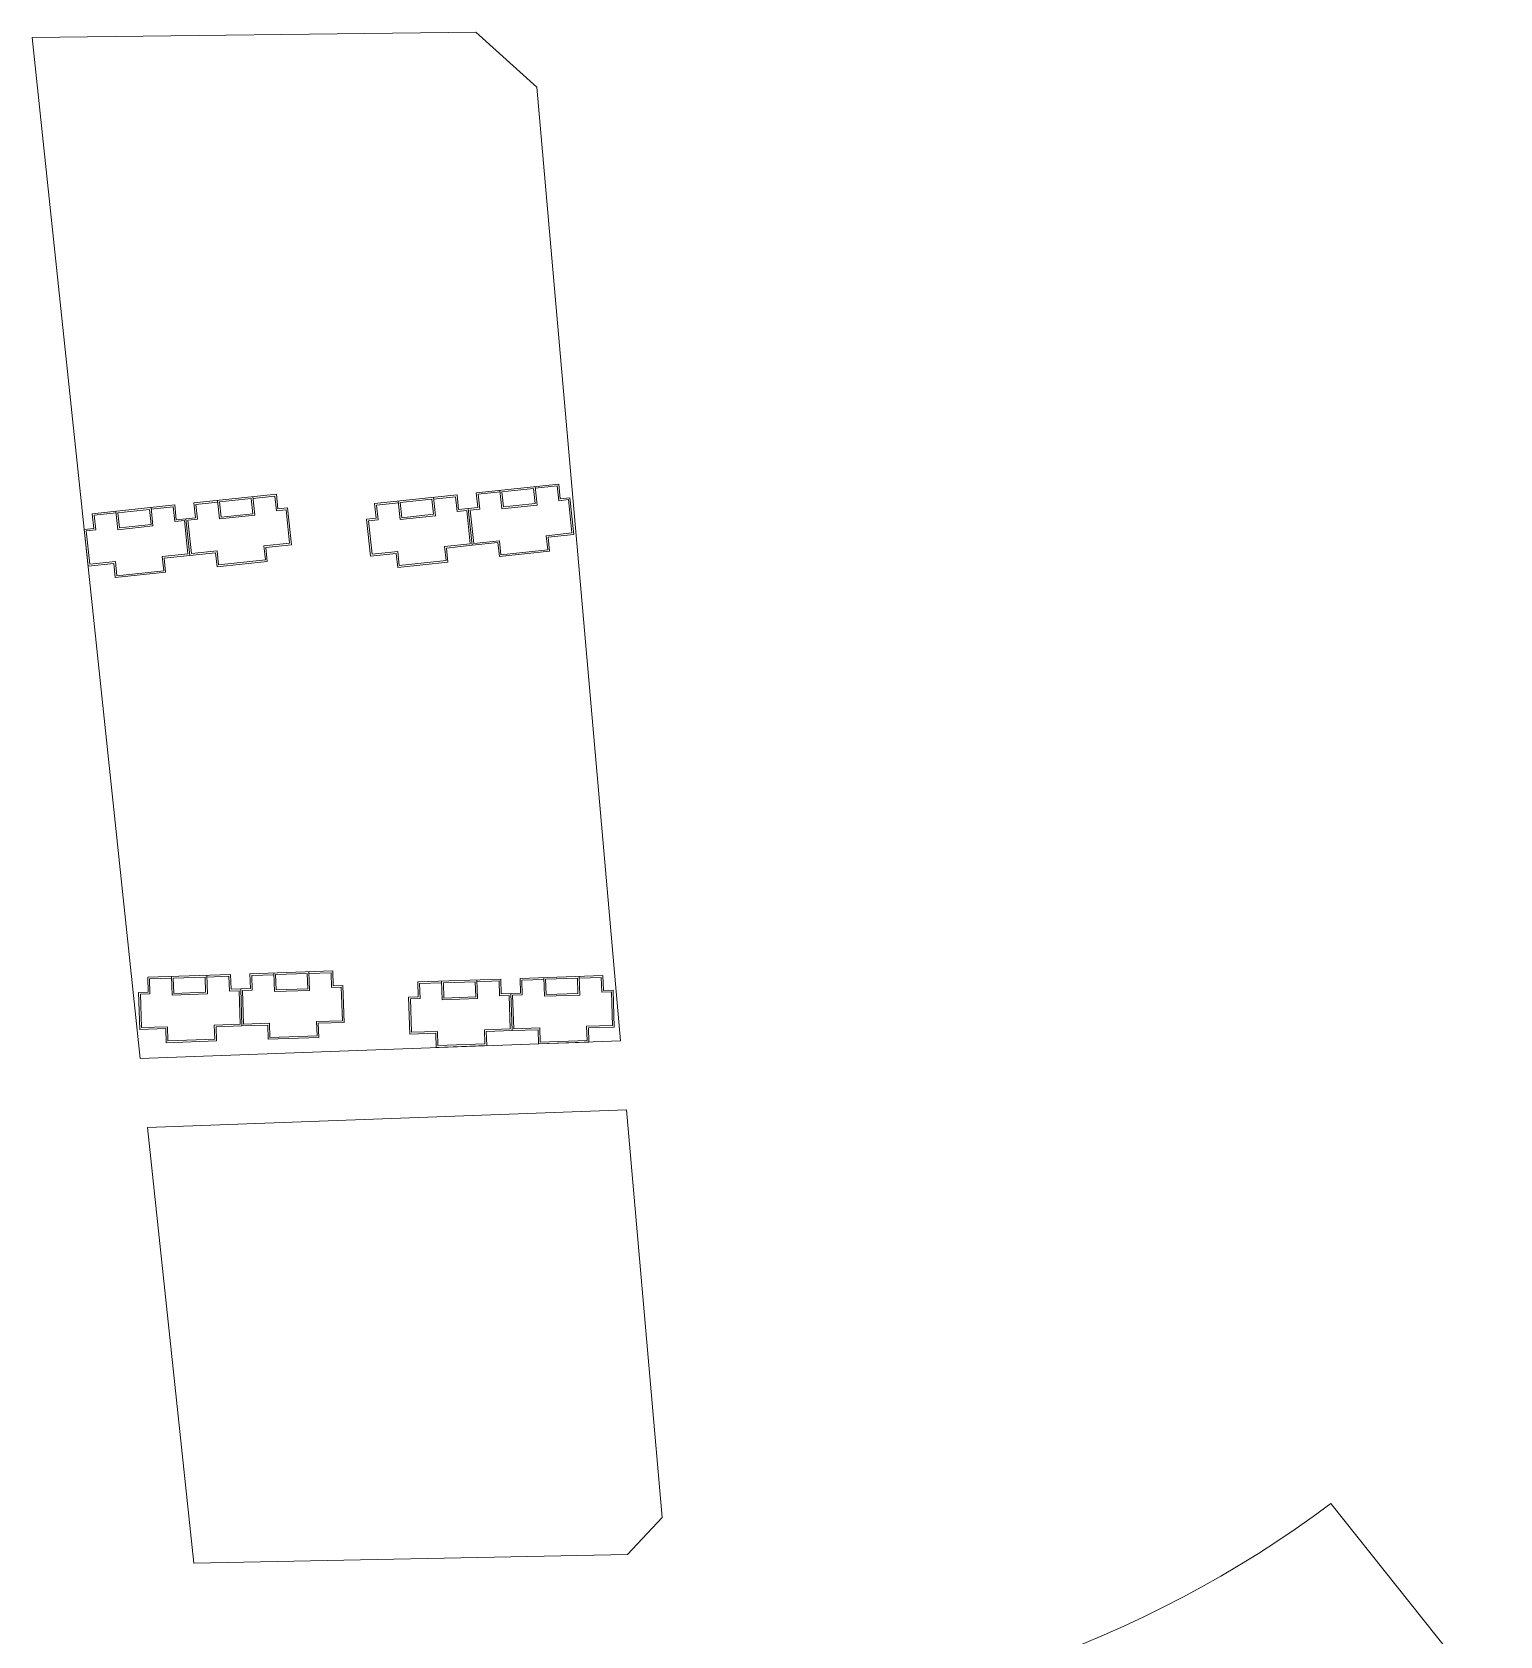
# Model space of a CAD drawing. Extents: x 741202 to 867202, y 603120 to 647617.
# Drawn here: x 813950 to 819050, y 609934 to 615506 of the extents above; entities that cross this region are included whole.
import ezdxf

# ---------------------------------------------------------------- set-up
doc = ezdxf.new("R2010")
doc.units = 0
doc.header["$LTSCALE"] = 1000
doc.header["$MEASUREMENT"] = 0
doc.layers.add('140', color=2, linetype='CONTINUOUS', lineweight=5)

msp = doc.modelspace()

# ---------------------------------------------------------------- linework, layer by layer
at = {"layer": '140', "color": 7}
for p, q in [((815491.6, 615505.6), (813950.4, 615487)), ((813950.4, 615487), (814326.4, 611939.6)), ((815703.5, 615313.7), (815491.6, 615505.6)), ((815994, 612001), (815703.5, 615313.7)), ((815780, 613935.5), (815493.6, 613905.2)), ((815582.8, 613849.5), (815575.9, 613913.9)), ((815582.5, 613908.6), (815692.3, 613920.2)), ((815692.3, 613920.2), (815692.3, 613920.2)), ((815692.3, 613920.2), (815697.9, 613867.7)), ((815697.7, 613926.8), (815704.5, 613862.4)), ((815774.7, 613928.9), (815698.3, 613920.8)), ((815780.1, 613877.6), (815774.7, 613928.9)), ((815785.4, 613884.2), (815780, 613935.5)), ((814159.6, 613832.5), (814446, 613862.9)), ((814364.3, 613848.2), (814440.6, 613856.3)), ((814440.6, 613856.3), (814446.1, 613804.9)), ((814446, 613862.9), (814451.4, 613811.5)), ((814799.2, 613900.3), (814512.8, 613869.9)), ((814512.8, 613869.9), (814518.2, 613818.6)), ((814595.8, 613872.7), (814519.4, 613864.6)), ((814519.4, 613864.6), (814524.8, 613813.3)), ((814602, 613814.2), (814595.1, 613878.7)), ((814601.7, 613873.3), (814711.5, 613885)), ((814607.3, 613820.8), (814601.7, 613873.3)), ((814711.5, 613885), (814711.5, 613885)), ((814711.5, 613885), (814717.1, 613832.5)), ((814716.8, 613891.6), (814723.7, 613827.1)), ((814793.8, 613893.7), (814717.5, 613885.6)), ((814799.3, 613842.4), (814793.8, 613893.7)), ((814804.6, 613849), (814799.2, 613900.3)), ((815140.4, 613867.7), (815426.8, 613898.1)), ((815145.8, 613816.4), (815140.4, 613867.7)), ((815147, 613862.4), (815223.3, 613870.5)), ((815152.4, 613811.1), (815147, 613862.4)), ((815222.7, 613876.5), (815229.5, 613812)), ((815339.1, 613882.8), (815229.3, 613871.1)), ((815229.3, 613871.1), (815229.3, 613871.1)), ((815229.3, 613871.1), (815234.9, 613818.6)), ((815344.7, 613830.3), (815339.1, 613882.8)), ((815351.3, 613824.9), (815344.4, 613889.4)), ((815345.1, 613883.4), (815421.4, 613891.5)), ((815421.4, 613891.5), (815426.9, 613840.2)), ((815426.8, 613898.1), (815432.2, 613846.8)), ((815493.6, 613905.2), (815499, 613853.9)), ((815576.6, 613907.9), (815500.2, 613899.8)), ((815500.2, 613899.8), (815505.6, 613848.5)), ((815588.1, 613856.1), (815582.5, 613908.6)), ((815704.5, 613862.4), (815582.8, 613849.5)), ((815697.9, 613867.7), (815588.1, 613856.1)), ((815813.5, 613881.2), (815780.1, 613877.6)), ((815818.8, 613887.8), (815785.4, 613884.2)), ((815825.8, 613765.4), (815813.5, 613881.2)), ((815832.4, 613760.1), (815818.8, 613887.8)), ((814165, 613781.2), (814159.6, 613832.5)), ((814166.2, 613827.2), (814242.5, 613835.3)), ((814171.6, 613775.9), (814166.2, 613827.2)), ((814241.9, 613841.2), (814248.7, 613776.8)), ((814358.3, 613847.5), (814248.5, 613835.9)), ((814248.5, 613835.9), (814248.5, 613835.9)), ((814248.5, 613835.9), (814254.1, 613783.4)), ((814363.8, 613795), (814358.3, 613847.5)), ((814370.4, 613789.7), (814363.6, 613854.1)), ((814446.1, 613804.9), (814479.5, 613808.5)), ((814451.4, 613811.5), (814484.8, 613815.1)), ((814479.5, 613808.5), (814491.7, 613692.7)), ((814518.2, 613818.6), (814484.8, 613815.1)), ((814484.8, 613815.1), (814498.3, 613687.4)), ((814484.8, 613815.1), (814498.3, 613687.4)), ((814524.8, 613813.3), (814491.4, 613809.8)), ((814491.4, 613809.8), (814503.7, 613694)), ((814723.7, 613827.1), (814602, 613814.2)), ((814717.1, 613832.5), (814607.3, 613820.8)), ((814832.7, 613845.9), (814799.3, 613842.4)), ((814838, 613852.5), (814804.6, 613849)), ((814845, 613730.2), (814832.7, 613845.9)), ((814851.6, 613724.8), (814838, 613852.5)), ((815112.4, 613812.9), (815145.8, 613816.4)), ((815125.9, 613685.2), (815112.4, 613812.9)), ((815119, 613807.6), (815152.4, 613811.1)), ((815131.3, 613691.8), (815119, 613807.6)), ((815229.5, 613812), (815351.3, 613824.9)), ((815234.9, 613818.6), (815344.7, 613830.3)), ((815426.9, 613840.2), (815460.3, 613843.7)), ((815432.2, 613846.8), (815465.6, 613850.3)), ((815460.3, 613843.7), (815472.6, 613728)), ((815499, 613853.9), (815465.6, 613850.3)), ((815465.6, 613850.3), (815479.2, 613722.6)), ((815465.6, 613850.3), (815479.2, 613722.6)), ((815505.6, 613848.5), (815472.2, 613845)), ((815472.2, 613845), (815484.5, 613729.2)), ((814131.6, 613777.6), (814165, 613781.2)), ((814145.1, 613650), (814131.6, 613777.6)), ((814138.2, 613772.3), (814171.6, 613775.9)), ((814150.5, 613656.6), (814138.2, 613772.3)), ((814248.7, 613776.8), (814370.4, 613789.7)), ((814254.1, 613783.4), (814363.8, 613795)), ((815736.3, 613755.9), (815825.8, 613765.4)), ((815741.6, 613707), (815736.3, 613755.9)), ((815742.9, 613750.6), (815832.4, 613760.1)), ((815748.2, 613701.7), (815742.9, 613750.6)), ((814491.7, 613692.7), (814402.2, 613683.3)), ((814498.3, 613687.4), (814587.8, 613696.9)), ((814503.7, 613694), (814593.2, 613703.5)), ((814587.8, 613696.9), (814592.9, 613648)), ((814593.2, 613703.5), (814598.2, 613654.6)), ((814755.4, 613720.7), (814845, 613730.2)), ((814760.8, 613671.8), (814755.4, 613720.7)), ((814762.1, 613715.4), (814851.6, 613724.8)), ((814767.4, 613666.5), (814762.1, 613715.4)), ((815215.4, 613694.7), (815125.9, 613685.2)), ((815220.8, 613701.3), (815131.3, 613691.8)), ((815220.5, 613645.8), (815215.4, 613694.7)), ((815225.8, 613652.4), (815220.8, 613701.3)), ((815472.6, 613728), (815383, 613718.5)), ((815383, 613718.5), (815388.4, 613669.6)), ((815479.2, 613722.6), (815389.7, 613713.2)), ((815389.7, 613713.2), (815395, 613664.3)), ((815479.2, 613722.6), (815568.7, 613732.1)), ((815484.5, 613729.2), (815574, 613738.7)), ((815568.7, 613732.1), (815573.7, 613683.2)), ((815573.7, 613683.2), (815748.2, 613701.7)), ((815574, 613738.7), (815579, 613689.8)), ((815579, 613689.8), (815741.6, 613707)), ((814234.6, 613659.5), (814145.1, 613650)), ((814240, 613666.1), (814150.5, 613656.6)), ((814239.6, 613610.5), (814234.6, 613659.5)), ((814245, 613617.1), (814240, 613666.1)), ((814407.6, 613634.4), (814245, 613617.1)), ((814402.2, 613683.3), (814407.6, 613634.4)), ((814498.3, 613687.4), (814408.8, 613677.9)), ((814408.8, 613677.9), (814414.2, 613629)), ((814592.9, 613648), (814767.4, 613666.5)), ((814598.2, 613654.6), (814760.8, 613671.8)), ((815395, 613664.3), (815220.5, 613645.8)), ((815388.4, 613669.6), (815225.8, 613652.4)), ((814414.2, 613629), (814239.6, 613610.5)), ((814994.9, 612243.8), (814707.1, 612234)), ((814912.1, 612241), (814914.4, 612176.2)), ((814996.7, 612192.3), (814994.9, 612243.8)), ((814639.9, 612231.7), (814352.1, 612221.8)), ((814352.1, 612221.8), (814353.8, 612170.2)), ((814435, 612218.6), (814358.3, 612216)), ((814358.3, 612216), (814360, 612164.4)), ((814437, 612159.9), (814434.8, 612224.6)), ((814441, 612218.8), (814551.4, 612222.6)), ((814442.8, 612166.1), (814441, 612218.8)), ((814551.4, 612222.6), (814551.4, 612222.6)), ((814551.4, 612222.6), (814553.2, 612169.8)), ((814557.1, 612228.8), (814559.4, 612164.1)), ((814634.1, 612225.5), (814557.3, 612222.8)), ((814635.9, 612173.9), (814634.1, 612225.5)), ((814641.7, 612180.1), (814639.9, 612231.7)), ((814707.1, 612234), (814708.8, 612182.4)), ((814790, 612230.8), (814713.3, 612228.2)), ((814713.3, 612228.2), (814715, 612176.6)), ((814792, 612172), (814789.8, 612236.8)), ((814796, 612231), (814906.3, 612234.8)), ((814797.8, 612178.2), (814796, 612231)), ((814906.3, 612234.8), (814906.3, 612234.8)), ((814906.3, 612234.8), (814908.2, 612182)), ((814989.1, 612237.6), (814912.3, 612235)), ((814990.9, 612186.1), (814989.1, 612237.6)), ((815024.4, 612187.2), (814990.9, 612186.1)), ((815030.2, 612193.4), (814996.7, 612192.3)), ((815028.4, 612070.9), (815024.4, 612187.2)), ((815034.6, 612065.1), (815030.2, 612193.4)), ((815578.3, 612215.4), (815290.5, 612205.5)), ((815290.5, 612205.5), (815292.2, 612154)), ((815373.4, 612202.4), (815296.7, 612199.8)), ((815296.7, 612199.8), (815298.4, 612148.2)), ((815375.4, 612143.6), (815373.2, 612208.4)), ((815379.4, 612202.6), (815489.8, 612206.4)), ((815381.2, 612149.8), (815379.4, 612202.6)), ((815489.8, 612206.4), (815489.8, 612206.4)), ((815489.8, 612206.4), (815491.6, 612153.6)), ((815495.5, 612212.6), (815497.8, 612147.8)), ((815572.5, 612209.2), (815495.7, 612206.6)), ((815574.3, 612157.6), (815572.5, 612209.2)), ((815580.1, 612163.8), (815578.3, 612215.4)), ((815933.3, 612227.6), (815645.5, 612217.7)), ((815645.5, 612217.7), (815647.2, 612166.2)), ((815728.4, 612214.6), (815651.7, 612211.9)), ((815651.7, 612211.9), (815653.4, 612160.4)), ((815730.4, 612155.8), (815728.2, 612220.6)), ((815734.4, 612214.8), (815844.7, 612218.6)), ((815736.2, 612162), (815734.4, 612214.8)), ((815844.7, 612218.6), (815844.7, 612218.6)), ((815844.7, 612218.6), (815846.6, 612165.8)), ((815850.5, 612224.8), (815852.8, 612160)), ((815927.5, 612221.4), (815850.7, 612218.8)), ((815929.3, 612169.8), (815927.5, 612221.4)), ((815935.1, 612176), (815933.3, 612227.6)), ((814353.8, 612170.2), (814320.2, 612169.1)), ((814320.2, 612169.1), (814324.7, 612040.7)), ((814360, 612164.4), (814326.5, 612163.3)), ((814326.5, 612163.3), (814330.4, 612046.9)), ((814559.4, 612164.1), (814437, 612159.9)), ((814553.2, 612169.8), (814442.8, 612166.1)), ((814669.5, 612175), (814635.9, 612173.9)), ((814675.2, 612181.2), (814641.7, 612180.1)), ((814673.4, 612058.7), (814669.5, 612175)), ((814708.8, 612182.4), (814675.2, 612181.2)), ((814679.6, 612052.9), (814675.2, 612181.2)), ((814675.2, 612181.2), (814679.6, 612052.9)), ((814715, 612176.6), (814681.4, 612175.4)), ((814681.4, 612175.4), (814685.4, 612059.1)), ((814914.4, 612176.2), (814792, 612172)), ((814908.2, 612182), (814797.8, 612178.2)), ((815292.2, 612154), (815258.6, 612152.8)), ((815258.6, 612152.8), (815263.1, 612024.5)), ((815298.4, 612148.2), (815264.9, 612147)), ((815264.9, 612147), (815268.8, 612030.7)), ((815497.8, 612147.8), (815375.4, 612143.6)), ((815491.6, 612153.6), (815381.2, 612149.8)), ((815607.9, 612158.8), (815574.3, 612157.6)), ((815613.6, 612165), (815580.1, 612163.8)), ((815611.8, 612042.5), (815607.9, 612158.8)), ((815647.2, 612166.2), (815613.6, 612165)), ((815618, 612036.7), (815613.6, 612165)), ((815613.6, 612165), (815618, 612036.7)), ((815653.4, 612160.4), (815619.8, 612159.2)), ((815619.8, 612159.2), (815623.8, 612042.9)), ((815852.8, 612160), (815730.4, 612155.8)), ((815846.6, 612165.8), (815736.2, 612162)), ((815962.8, 612171), (815929.3, 612169.8)), ((815968.6, 612177.2), (815935.1, 612176)), ((815966.8, 612054.6), (815962.8, 612171)), ((815973, 612048.8), (815968.6, 612177.2)), ((814324.7, 612040.7), (814414.6, 612043.8)), ((814330.4, 612046.9), (814420.4, 612050)), ((814414.6, 612043.8), (814416.1, 611994.7)), ((814420.4, 612050), (814421.9, 612000.9)), ((814583.5, 612055.6), (814673.4, 612058.7)), ((814585.3, 612006.5), (814583.5, 612055.6)), ((814589.7, 612049.8), (814679.6, 612052.9)), ((814591.5, 612000.7), (814589.7, 612049.8)), ((814679.6, 612052.9), (814769.6, 612056)), ((814685.4, 612059.1), (814775.4, 612062.2)), ((814769.6, 612056), (814771.1, 612006.8)), ((814775.4, 612062.2), (814776.9, 612013)), ((814776.9, 612013), (814940.3, 612018.6)), ((814938.5, 612067.8), (815028.4, 612070.9)), ((814940.3, 612018.6), (814938.5, 612067.8)), ((814944.7, 612062), (815034.6, 612065.1)), ((814946.5, 612012.9), (814944.7, 612062)), ((815263.1, 612024.5), (815353, 612027.6)), ((815268.8, 612030.7), (815358.8, 612033.8)), ((815353, 612027.6), (815354.5, 611978.4)), ((815358.8, 612033.8), (815360.3, 611984.6)), ((815521.9, 612039.4), (815611.8, 612042.5)), ((815523.7, 611990.2), (815521.9, 612039.4)), ((815528.1, 612033.6), (815618, 612036.7)), ((815529.9, 611984.4), (815528.1, 612033.6)), ((815618, 612036.7), (815708, 612039.8)), ((815623.8, 612042.9), (815713.8, 612046)), ((815708, 612039.8), (815709.5, 611990.6)), ((815713.8, 612046), (815715.3, 611996.8)), ((815876.9, 612051.6), (815966.8, 612054.6)), ((815878.7, 612002.4), (815876.9, 612051.6)), ((815883.1, 612045.8), (815973, 612048.8)), ((815884.9, 611996.6), (815883.1, 612045.8)), ((814326.4, 611939.6), (815994, 612001)), ((814416.1, 611994.7), (814591.5, 612000.7)), ((814421.9, 612000.9), (814585.3, 612006.5)), ((814771.1, 612006.8), (814946.5, 612012.9)), ((815354.5, 611978.4), (815529.9, 611984.4)), ((815360.3, 611984.6), (815523.7, 611990.2)), ((815709.5, 611990.6), (815884.9, 611996.6)), ((815715.3, 611996.8), (815878.7, 612002.4)), ((816015, 611761.6), (814351.8, 611700.4)), ((816139.2, 610345.1), (816015, 611761.6)), ((814351.8, 611700.4), (814512.3, 610186.3)), ((816019.3, 610216.6), (816139.2, 610345.1)), ((819049.5, 609656.2), (818462.4, 610393.7)), ((814512.3, 610186.3), (816019.3, 610216.6))]:
    msp.add_line(p, q, dxfattribs=at)
msp.add_ellipse((816117.5, 613532.6), major_axis=(-3918, 0.8), ratio=1, start_param=1.591972, end_param=2.212603, dxfattribs=at)

doc.saveas('drawing.dxf')
